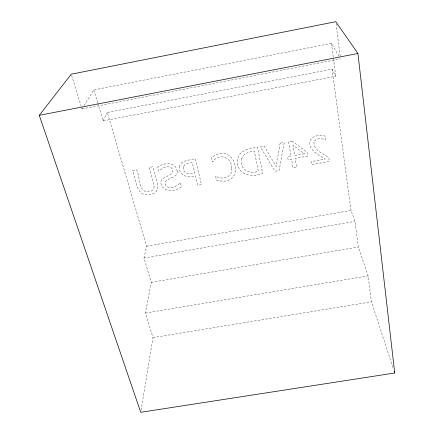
<?xml version="1.0" encoding="UTF-8"?>
<svg xmlns="http://www.w3.org/2000/svg" width="434" height="434" viewBox="0 0 434 434"><rect width="100%" height="100%" fill="white"/><g stroke="black" fill="none" stroke-linecap="round" stroke-linejoin="round"><path stroke-width="0.33" stroke-dasharray="2.17 1.63" d="M141.045 410.298L153.012 337.592L145.395 313.05L151.249 282.371L143.99 258.035L146.605 246.23L107.317 112.487L332.129 69.147L335.775 76.254L103.064 120.896L97.862 103.471M103.064 120.896L107.317 112.487M71.626 75.489L82.021 108.967L82.715 107.849M84.104 105.603L93.82 89.914L331.435 43.357L339.838 57.717M82.021 108.967L340.506 58.861M146.605 246.23L351.03 210.409L354.925 221.367L358.31 247.033L368.119 275.867L371.423 301.825L393.264 368.509M143.99 258.035L354.925 221.367M151.249 282.371L358.31 247.033M145.395 313.05L368.119 275.867M153.012 337.592L371.423 301.825M93.82 89.914L97.672 102.825M332.129 69.147L351.03 210.409M331.435 43.357L335.775 76.254M336.03 23.691L340.337 57.538M177.164 171.023C178.39 179.513 161.399 177.3 166.038 185.915C170.34 189.674 177.126 186.484 180.17 182.535L181.51 186.701C175.83 191.28 164.095 193.032 161.226 184.445C157.889 174.962 176.866 177.267 172.135 168.354C168.121 165.018 162.012 167.508 159.083 171.175L158.801 171.229L157.694 167.112C163.401 162.397 175.976 161.714 177.164 171.023M231.789 168.376C232.998 177.056 221.996 180.642 215.85 176.03L215.568 176.079L216.49 180.126C247.868 188.801 236.199 138.517 211.374 157.743L212.334 161.947L212.638 161.893C218.79 152.301 232.293 157.417 231.789 168.376M154.086 186.414C154.509 190.011 150.69 191.991 147.56 191.871C137.54 191.215 140.529 175.51 136.374 169.792L132.674 170.475C135.864 178.645 136.005 197.931 150.007 194.541C164.817 192.55 153.837 174.463 152.828 166.748L149.117 167.437L154.086 186.414M313.901 142.162C313.489 150.397 323.406 153.571 328.826 157.743L329.357 161.415L311.731 164.616L311.259 161.627L325.321 159.066C318.919 155.041 306.952 149.752 310.456 140.193C313.294 135.18 320.048 134.963 325.055 135.994L325.397 139.878C321.735 138.256 315.675 137.67 313.901 142.162M237.561 159.408C236.02 174.94 250.966 177.777 262.646 173.535L257.563 147.376C249.908 148.466 238.993 149.942 237.561 159.408M183.311 166.965C182.22 173.573 190.103 174.967 194.795 172.922L192.273 162.571C189.164 163.303 184.477 163.309 183.311 166.965M241.711 158.578C239.069 169.054 249.371 175 258.328 171.278L254.351 151.113C249.463 151.797 243.322 153.142 241.711 158.578M179.459 166.173C177.566 175.097 188.622 178.906 195.501 175.835L197.806 185.313L201.49 184.645L195.3 158.893C189.973 160.254 181.7 159.766 179.459 166.173M280.131 143.204L276.176 166.537L264.214 146.144L260.319 146.866L275.048 171.284L279.105 170.546L284.237 142.444L280.131 143.204M292.077 140.99L288.501 141.652L291.008 156.24L287.606 156.864L288.1 159.685L291.491 159.061L293.026 168.018L296.682 167.35L295.169 158.388L307.814 156.077L307.218 152.361L292.077 140.99M304.353 153.799L294.697 155.567L292.945 145.195L304.353 153.799"/><path stroke-width="0.65" d="M39.272 115.319L71.23 74.203L335.78 21.7L357.925 53.474L394.728 372.996L140.719 412.3L39.272 115.319L357.925 53.474M394.311 371.716L394.728 372.996"/></g></svg>
